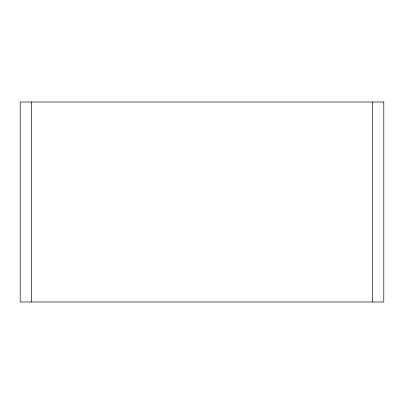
<?xml version="1.0" encoding="UTF-8"?>
<svg xmlns="http://www.w3.org/2000/svg" width="404" height="404" viewBox="0 0 404 404"><rect width="100%" height="100%" fill="white"/><g stroke="black" fill="none" stroke-linecap="round" stroke-linejoin="round"><path stroke-width="0.61" d="M372.589 102.01L372.589 301.99M31.411 102.01L31.411 301.99M383.8 102.01L20.2 102.01L20.2 301.99L383.8 301.99L383.8 102.01"/></g></svg>
